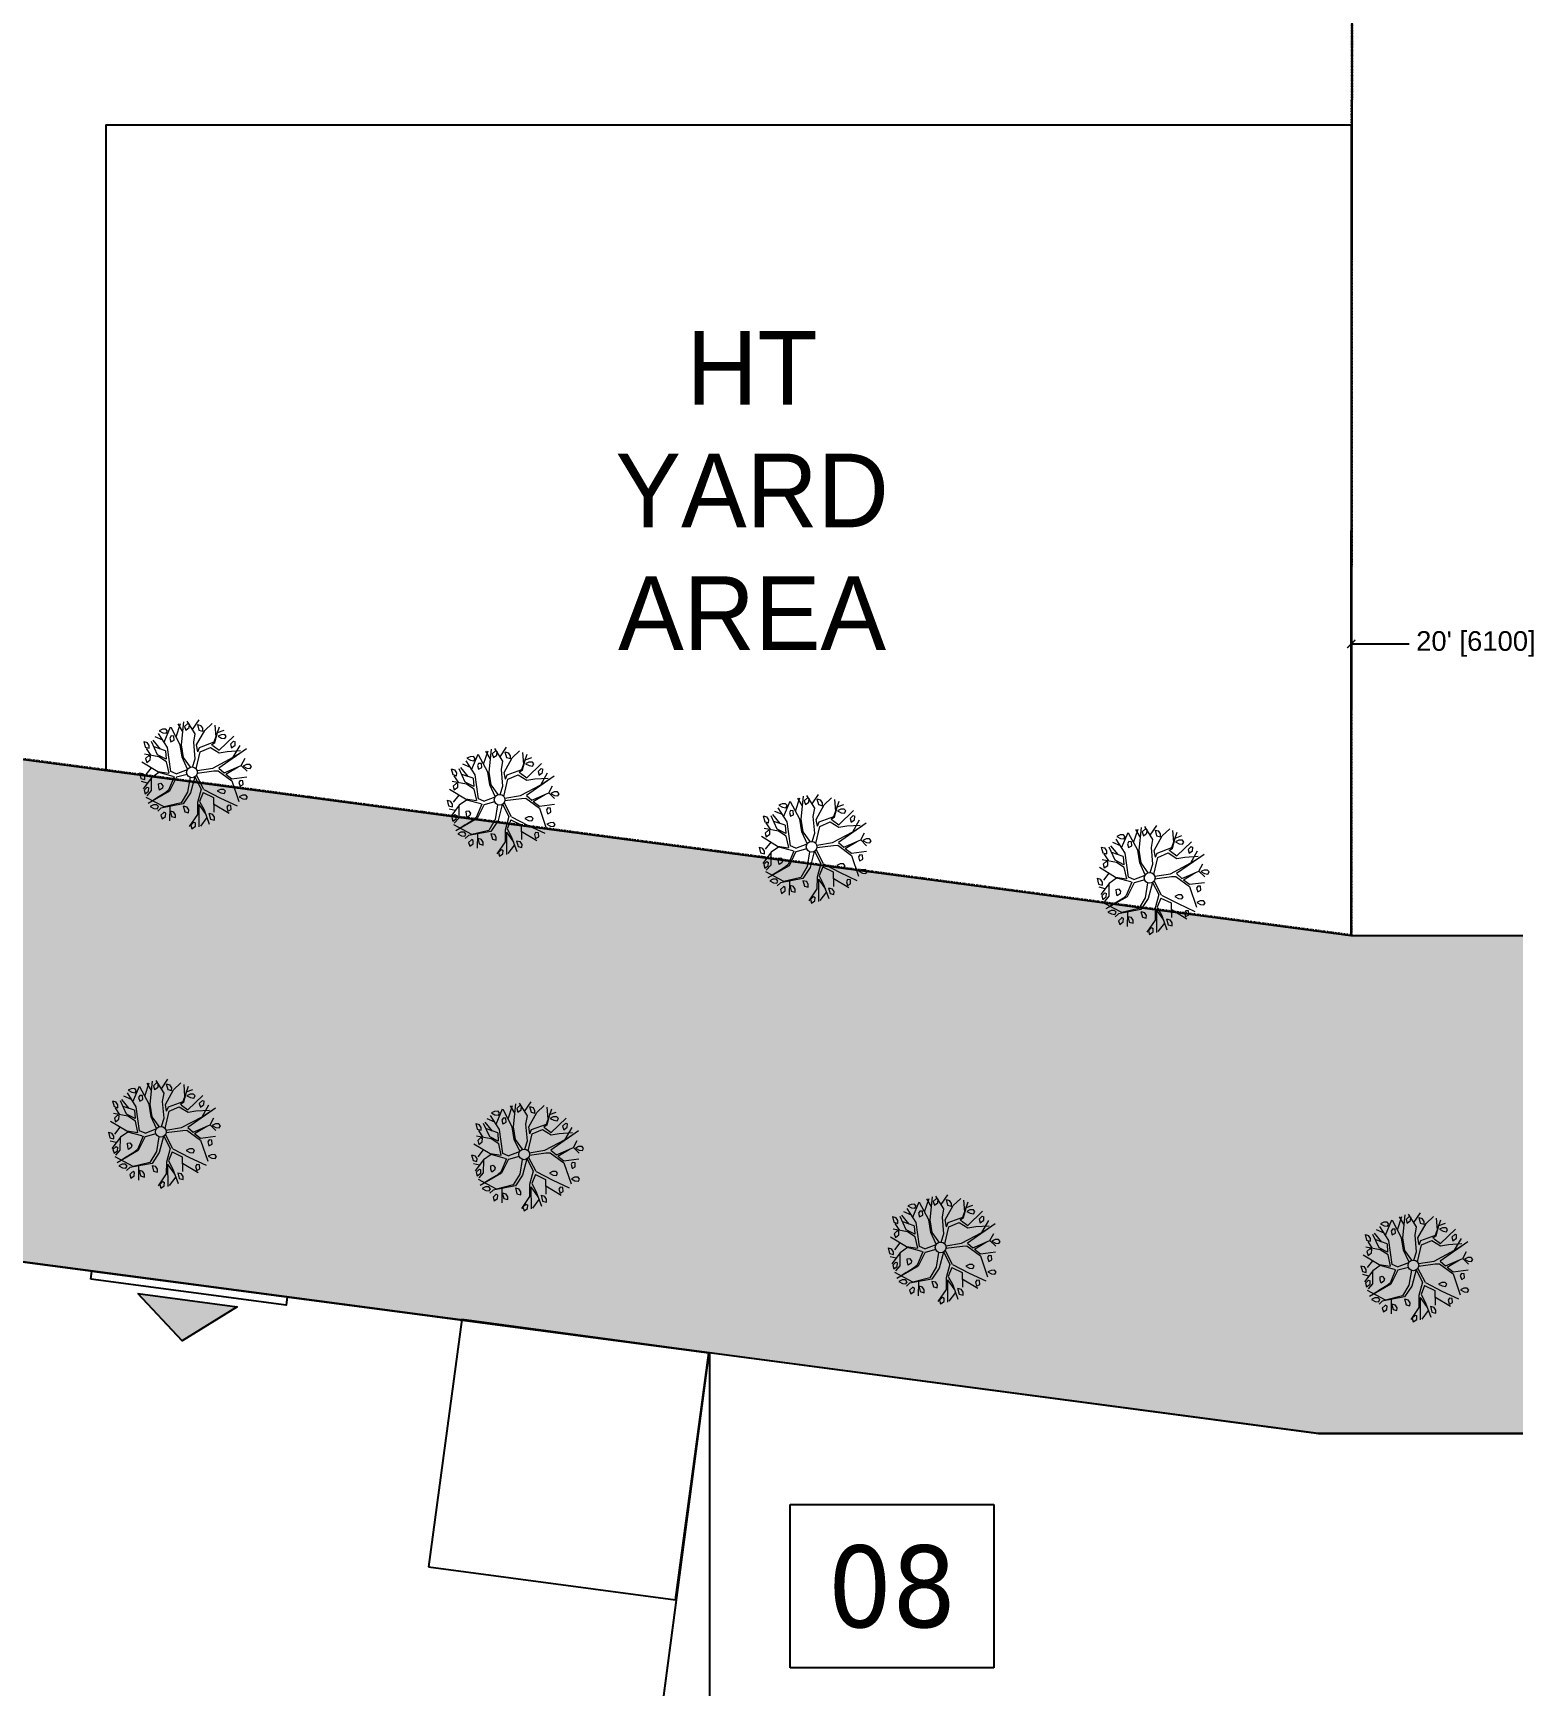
# Model space of a CAD drawing. Header units: millimetres. Extents: x -176651 to 388869, y -469666 to 486614.
# Drawn here: x 140866 to 177069, y 101135 to 141572 of the extents above; entities that cross this region are included whole.
import ezdxf

# ---------------------------------------------------------------- set-up
doc = ezdxf.new("R2010")
doc.units = ezdxf.units.MM
doc.header["$PDMODE"] = 35
doc.header["$PDSIZE"] = 0.1
doc.linetypes.add('HIDDEN', pattern=[9.525, 6.35, -3.175])
doc.linetypes.add('Site boundary$0$DASHDOT', pattern=[25.4, 12.7, -6.35, 0, -6.35])
doc.layers.get('Defpoints').update_dxf_attribs({"color": 252})
doc.layers.add('A- FURNITURE', color=252, linetype='Continuous', lineweight=0)
for name, color, linetype in [('ad-Dimension', 8, 'Continuous'), ('ad-Entrance Point', 4, 'Continuous'), ('ad-Parking', 8, 'Continuous'), ('ad-Plinth', 8, 'Continuous'), ('ad-Plot Areas-Sq.Mts', 8, 'Continuous'), ('ad-Plot Boundary', 8, 'Continuous'), ('ad-Plot Numbers', 2, 'Continuous'), ('ad-Road', 8, 'Continuous'), ('ad-Road Hatch', 8, 'Continuous'), ('ad-Verandah', 8, 'Continuous')]:
    doc.layers.add(name, color=color, linetype=linetype)
doc.layers.add('Site boundary$0$ad-Site Boundary', color=1, linetype='Site boundary$0$DASHDOT', lineweight=35, true_color=0xff0000)
doc.styles.add('$0$grid_text', font='verdana.ttf', dxfattribs={"width": 0.9})
doc.styles.add('MtX_Century_Gothic', font='GOTHIC.TTF')
doc.styles.get("Standard").update_dxf_attribs({"font": 'arial.ttf'})
doc.dimstyles.new('Copy of A-100-DIM-INT (MM-FT)', dxfattribs={"dimscale": 500, "dimtxt": 2.4, "dimasz": 1, "dimexe": 0, "dimexo": 0, "dimgap": 1, "dimtad": 0, "dimdec": 0, "dimlfac": 0.03937, "dimdsep": 46, "dimlunit": 3, "dimtxsty": 'Standard', "dimblk": 'ARCHTICK', "dimcen": 0.025, "dimclrd": 256, "dimclre": 256, "dimclrt": 256, "dimazin": 2, "dimtfac": 1, "dimtdec": 0, "dimtix": 1, "dimtmove": 2, "dimatfit": 3, "dimldrblk": 'ARCHTICK', "dimfxl": 1, "dimtolj": 1, "dimtzin": 0, "dimarcsym": 0})

# ---------------------------------------------------------------- blocks, each defined once
blk = doc.blocks.new('Site boundary')
at = {"layer": 'Site boundary$0$ad-Site Boundary', "ltscale": 1.5}
blk.add_lwpolyline([(173219, 273437), (173109, 119497), (138698, 124061), (22116, 139516), (8441, 142366)], dxfattribs=at)
blk = doc.blocks.new('A$C4fb60e89')
at = {"layer": 'ad-Road Hatch', "ltscale": 5, "transparency": 33554687}
h = blk.add_hatch(dxfattribs=at)
h.set_pattern_fill('AR-HBONE', color=256, scale=15)
h.set_pattern_definition([(45, (-193247.7, -428758.8), (0, 2155.2615), [4572, -1524]), (135, (-192170.1, -427681.1), (2e-13, 2155.2615), [4572, -1524])])
h.paths.add_polyline_path([(175594, -250241), (169178, -249341), (167473, -249057), (167473, -138694), (101313, -138694), (101313, -199954), (101308, -237995), (101040, -268291), (101008, -280968), (101066, -293684), (101243, -311127), (100910, -319344), (100949, -333937), (100669, -366960), (100727, -390983), (100669, -404586), (100538, -420418), (100467, -428759), (92426, -427265), (92163, -427209), (92163, -321454), (24803, -321454), (24803, -412961), (15653, -411029), (15654, -321452), (-19535, -321452), (-34427, -319477), (-65207, -315395), (-171770, -301268), (-185854, -298333), (-193248, -296832), (-193244, -292908), (-191914, -285219), (-191839, -284679), (-183397, -286393), (-169723, -289243), (-53141, -304698), (-18730, -309262), (15653, -309262), (15653, 703), (24803, 1115), (24803, -129544), (92163, -129544), (92163, 15133), (101313, 17713), (101313, -129544), (167473, -129544), (167473, 35552), (175738, 37855), (175849, 28595), (175836, 25947), (175777, 14040), (175855, 2316), (175660, -18036), (175731, -34039), (175718, -46839), (175673, -63402), (175816, -82072), (175542, -106356), (175490, -124641), (175575, -145019), (175731, -168892), (175797, -181269), (175797, -192667), (175744, -208200), (175829, -223277), (175888, -234871)])
h.paths.add_polyline_path([(24803, -309264), (92163, -309264), (92163, -138694), (24803, -138694)], flags=16)
at = {"layer": 'ad-Road', "ltscale": 5}
for points in [[(24803, -412961), (15653, -411029), (15654, -321452), (-19535, -321452), (-34427, -319477), (-65207, -315395), (-171770, -301268), (-185854, -298333)], [(-183397, -286393), (-169723, -289243), (-53141, -304698), (-18730, -309262), (15653, -309262), (15653, 703)]]:
    blk.add_lwpolyline(points, dxfattribs=at)
blk = doc.blocks.new('A$Cbbea0351')
at = {"layer": 'ad-Plot Numbers', "linetype": 'Continuous', "insert": (-205698, -363059), "char_height": 2000, "width": 2981.72, "attachment_point": 5, "style": '$0$grid_text', "bg_fill": 18, "box_fill_scale": 1.5, "bg_fill_color": 257, "bg_fill_transparency": 0}
blk.add_mtext('08', dxfattribs=at)
blk = doc.blocks.new('zw$A88E')
at = {"layer": 'ad-Plot Boundary', "ltscale": 5}
for points in [[(-194468, -347117), (-160084, -347117), (-160084, -314067), (-194444, -314067)], [(-214624, -390951), (-218257, -389327), (-224158, -388291), (-238328, -386295), (-245192, -385377), (-240945, -353250), (-210179, -357330)], [(-214414, -389359), (-160084, -389359), (-160084, -359309), (-195260, -359309), (-210179, -357330)]]:
    blk.add_lwpolyline(points, close=True, dxfattribs=at)
blk = doc.blocks.new('_ArchTick')
at = {"color": 0, "linetype": 'ByBlock', "const_width": 0.15}
blk.add_lwpolyline([(-0.5, -0.5), (0.5, 0.5)], dxfattribs=at)
blk = doc.blocks.new('*D16')
at = {"layer": 'ad-Dimension', "lineweight": -2, "transparency": 16777216}
for p, q in [((0, 0), (1103, 0)), ((1103, 0), (1103, -1419)), ((1103, -6100), (1103, -4681)), ((0, -6100), (1103, -6100))]:
    blk.add_line(p, q, dxfattribs=at)
at = {"layer": 'Defpoints', "color": 0, "ltscale": 5, "transparency": 16777216}
for p in [(0, 0), (0, -6100), (1103, -6100)]:
    blk.add_point(p, dxfattribs=at)
at = {"layer": 'ad-Dimension', "lineweight": -2, "ltscale": 5, "transparency": 16777216, "xscale": 200, "yscale": 200, "zscale": 200}
for p, rotation in [((1103, 0), 90), ((1103, -6100), 270)]:
    blk.add_blockref('_ArchTick', p, dxfattribs=dict(at, rotation=rotation))
at = {"layer": 'ad-Dimension', "ltscale": 5, "transparency": 16777216, "insert": (1103, -3050), "char_height": 480, "attachment_point": 5, "rotation": 90}
blk.add_mtext("\\A1;20' [6100]", dxfattribs=at)
blk = doc.blocks.new('*D17')
at = {"layer": 'ad-Dimension', "linetype": 'HIDDEN', "lineweight": -2, "transparency": 16777216}
blk.add_line((-6100, -6), (-6100, 1026), dxfattribs=at)
at = {"layer": 'ad-Dimension', "lineweight": -2, "transparency": 16777216}
for p, q in [((-6100, 1026), (-4681, 1026)), ((0, 1026), (-1419, 1026)), ((0, 0), (0, 1026))]:
    blk.add_line(p, q, dxfattribs=at)
at = {"layer": 'Defpoints', "color": 0, "ltscale": 5, "transparency": 16777216}
for p in [(-6100, 1026), (-6100, -6), (0, 0)]:
    blk.add_point(p, dxfattribs=at)
at = {"layer": 'ad-Dimension', "lineweight": -2, "ltscale": 5, "transparency": 16777216, "xscale": 200, "yscale": 200, "zscale": 200, "rotation": 180}
blk.add_blockref('_ArchTick', (-6100, 1026), dxfattribs=at)
at = {"layer": 'ad-Dimension', "lineweight": -2, "ltscale": 5, "transparency": 16777216, "xscale": 200, "yscale": 200, "zscale": 200}
blk.add_blockref('_ArchTick', (0, 1026), dxfattribs=at)
at = {"layer": 'ad-Dimension', "ltscale": 5, "transparency": 16777216, "insert": (-3050, 1026), "char_height": 480, "attachment_point": 5}
blk.add_mtext("\\A1;20' [6100]", dxfattribs=at)
blk = doc.blocks.new('zw$944D')
at = {"layer": 'ad-Parking', "ltscale": 5}
blk.add_lwpolyline([(0, 0), (6100, 0), (6100, 6100), (0, 6100)], close=True, dxfattribs=at)
blk = doc.blocks.new('zw$2786')
at = {"layer": 'ad-Parking', "ltscale": 5, "rotation": 352.3389705330779}
blk.add_blockref('zw$944D', (-29405, -243950), dxfattribs=at)
blk = doc.blocks.new('zw$1D4B')
at = {"ltscale": 5}
blk.add_lwpolyline([(-22532, -238720), (-22532, -270747)], dxfattribs=at)
blk = doc.blocks.new('ERFWEF')
at = {"color": 219, "linetype": 'Continuous', "true_color": 0x642165}
for p, q in [((260795.743, 1945739.406), (260795.621, 1945739.793)), ((260795.741, 1945739.867), (260795.655, 1945739.85)), ((260795.655, 1945739.85), (260795.728, 1945739.781)), ((260795.695, 1945739.551), (260795.948, 1945739.873)), ((260795.728, 1945739.781), (260795.805, 1945739.749)), ((260795.823, 1945739.846), (260795.741, 1945739.867)), ((260795.805, 1945739.749), (260795.848, 1945739.791)), ((260795.848, 1945739.791), (260795.823, 1945739.846)), ((260796.061, 1945739.39), (260795.955, 1945739.855)), ((260796.013, 1945739.602), (260796.202, 1945739.889)), ((260796.09, 1945739.382), (260796.294, 1945739.908)), ((260796.204, 1945739.695), (260796.149, 1945739.895)), ((260796.378, 1945739.844), (260796.284, 1945739.793)), ((260796.284, 1945739.793), (260796.286, 1945739.698)), ((260796.378, 1945739.844), (260796.41, 1945739.814)), ((260796.487, 1945739.548), (260796.379, 1945739.903)), ((260796.383, 1945739.735), (260796.41, 1945739.814)), ((260796.45, 1945739.671), (260796.665, 1945739.854)), ((260795.482, 1945739.241), (260795.158, 1945739.395)), ((260795.22, 1945739.7), (260795.218, 1945739.554)), ((260795.218, 1945739.554), (260795.303, 1945739.505)), ((260795.22, 1945739.7), (260795.296, 1945739.656)), ((260795.307, 1945739.324), (260795.246, 1945739.519)), ((260795.324, 1945739.573), (260795.296, 1945739.656)), ((260795.303, 1945739.505), (260795.324, 1945739.573)), ((260795.465, 1945739.298), (260795.405, 1945739.649)), ((260795.679, 1945739.339), (260795.436, 1945739.503)), ((260795.567, 1945739.414), (260795.45, 1945739.67)), ((260795.678, 1945739.608), (260795.52, 1945739.734)), ((260795.667, 1945738.818), (260795.743, 1945739.406)), ((260795.901, 1945739.654), (260795.857, 1945739.612)), ((260795.857, 1945739.612), (260795.859, 1945739.517)), ((260795.859, 1945739.517), (260795.879, 1945739.519)), ((260795.879, 1945739.519), (260795.945, 1945739.534)), ((260795.963, 1945739.631), (260795.901, 1945739.654)), ((260795.945, 1945739.534), (260795.963, 1945739.631)), ((260796.028, 1945739.079), (260796.061, 1945739.39)), ((260796.057, 1945739.07), (260796.09, 1945739.382)), ((260796.286, 1945739.698), (260796.383, 1945739.735)), ((260796.398, 1945739.366), (260796.487, 1945739.548)), ((260796.447, 1945739.279), (260796.731, 1945739.57)), ((260796.597, 1945739.758), (260796.596, 1945739.612)), ((260796.596, 1945739.612), (260796.68, 1945739.563)), ((260796.597, 1945739.758), (260796.674, 1945739.714)), ((260796.701, 1945739.631), (260796.674, 1945739.714)), ((260796.68, 1945739.563), (260796.701, 1945739.631)), ((260796.731, 1945739.57), (260796.95, 1945739.689)), ((260796.884, 1945739.235), (260797.107, 1945739.562)), ((260796.895, 1945739.22), (260797.022, 1945739.435)), ((260796.96, 1945739.347), (260797.014, 1945739.629)), ((260797.019, 1945739.438), (260797.193, 1945739.454)), ((260794.921, 1945738.99), (260794.919, 1945738.843)), ((260794.921, 1945738.99), (260794.997, 1945738.945)), ((260795.361, 1945738.89), (260795.044, 1945739.227)), ((260795.226, 1945739.033), (260795.055, 1945738.904)), ((260795.249, 1945739.334), (260795.155, 1945739.283)), ((260795.155, 1945739.283), (260795.157, 1945739.188)), ((260795.157, 1945739.188), (260795.254, 1945739.225)), ((260795.249, 1945739.334), (260795.281, 1945739.303)), ((260795.254, 1945739.225), (260795.281, 1945739.303)), ((260795.638, 1945739.139), (260795.465, 1945739.298)), ((260795.632, 1945739.072), (260795.482, 1945739.241)), ((260795.616, 1945738.789), (260795.632, 1945739.072)), ((260795.679, 1945739.339), (260795.638, 1945739.139)), ((260796.08, 1945738.763), (260796.028, 1945739.079)), ((260796.159, 1945738.792), (260796.057, 1945739.07)), ((260796.283, 1945738.715), (260796.487, 1945739.091)), ((260796.328, 1945738.961), (260796.398, 1945739.366)), ((260796.432, 1945739.111), (260796.447, 1945739.279)), ((260796.432, 1945739.111), (260796.5, 1945739.201)), ((260796.487, 1945739.091), (260796.759, 1945739.133)), ((260796.5, 1945739.201), (260796.884, 1945739.235)), ((260796.759, 1945739.133), (260796.93, 1945738.949)), ((260796.803, 1945739.185), (260796.895, 1945739.22)), ((260796.822, 1945739.159), (260796.803, 1945739.185)), ((260796.824, 1945739.158), (260796.945, 1945739.007)), ((260796.945, 1945739.007), (260797.386, 1945739.246)), ((260797.094, 1945739.363), (260797.008, 1945739.345)), ((260797.008, 1945739.345), (260797.082, 1945739.276)), ((260797.082, 1945739.276), (260797.158, 1945739.245)), ((260797.177, 1945739.341), (260797.094, 1945739.363)), ((260797.158, 1945739.245), (260797.202, 1945739.287)), ((260797.202, 1945739.287), (260797.177, 1945739.341)), ((260797.232, 1945738.752), (260797.469, 1945738.989)), ((260797.347, 1945739.134), (260797.253, 1945739.083)), ((260797.253, 1945739.083), (260797.255, 1945738.988)), ((260797.255, 1945738.988), (260797.352, 1945739.025)), ((260797.347, 1945739.134), (260797.379, 1945739.103)), ((260797.352, 1945739.025), (260797.379, 1945739.103)), ((260795.171, 1945738.79), (260794.902, 1945738.583)), ((260795.04, 1945738.69), (260794.909, 1945738.766)), ((260794.919, 1945738.843), (260795.004, 1945738.794)), ((260795.012, 1945738.6), (260794.919, 1945738.549)), ((260795.025, 1945738.862), (260794.997, 1945738.945)), ((260795.004, 1945738.794), (260795.025, 1945738.862)), ((260795.012, 1945738.6), (260795.044, 1945738.57)), ((260795.018, 1945738.492), (260795.044, 1945738.57)), ((260795.165, 1945738.788), (260795.08, 1945738.491)), ((260795.381, 1945738.867), (260795.171, 1945738.79)), ((260795.284, 1945738.521), (260795.302, 1945738.604)), ((260795.302, 1945738.604), (260795.36, 1945738.602)), ((260795.36, 1945738.602), (260795.392, 1945738.531)), ((260795.611, 1945738.78), (260795.361, 1945738.89)), ((260795.691, 1945738.687), (260795.381, 1945738.867)), ((260795.717, 1945738.672), (260795.498, 1945738.394)), ((260795.763, 1945738.646), (260795.509, 1945738.36)), ((260795.78, 1945738.729), (260795.667, 1945738.818)), ((260795.691, 1945738.688), (260795.717, 1945738.672)), ((260795.763, 1945738.645), (260795.764, 1945738.644)), ((260796.033, 1945738.646), (260795.764, 1945738.644)), ((260795.78, 1945738.729), (260796.074, 1945738.757)), ((260796.212, 1945738.783), (260796.328, 1945738.961)), ((260796.336, 1945738.18), (260796.252, 1945738.566)), ((260796.282, 1945738.608), (260796.687, 1945738.554)), ((260796.294, 1945738.669), (260796.68, 1945738.628)), ((260796.68, 1945738.628), (260797.232, 1945738.752)), ((260797.6, 1945738.867), (260796.824, 1945738.591)), ((260796.824, 1945738.591), (260796.92, 1945738.442)), ((260796.93, 1945738.949), (260797.126, 1945738.929)), ((260797.126, 1945738.929), (260797.447, 1945738.863)), ((260797.232, 1945738.752), (260797.495, 1945738.834)), ((260797.371, 1945738.507), (260797.505, 1945738.652)), ((260794.919, 1945738.549), (260794.92, 1945738.454)), ((260794.92, 1945738.454), (260795.018, 1945738.492)), ((260795.286, 1945738.021), (260794.921, 1945738.361)), ((260795.509, 1945738.36), (260794.929, 1945738.21)), ((260795.08, 1945738.491), (260794.942, 1945738.396)), ((260795.19, 1945738.286), (260795.048, 1945738.245)), ((260795.418, 1945738.354), (260795.185, 1945738.286)), ((260795.285, 1945738.447), (260795.284, 1945738.521)), ((260795.361, 1945738.476), (260795.285, 1945738.447)), ((260795.392, 1945738.531), (260795.361, 1945738.476)), ((260795.498, 1945738.394), (260795.418, 1945738.354)), ((260795.931, 1945738.22), (260795.709, 1945738.009)), ((260795.993, 1945738.184), (260795.754, 1945737.971)), ((260796.084, 1945738.557), (260795.931, 1945738.22)), ((260796.197, 1945738.535), (260795.993, 1945738.184)), ((260796.272, 1945738.209), (260796.099, 1945737.911)), ((260796.203, 1945738.537), (260796.272, 1945738.209)), ((260796.336, 1945738.18), (260796.672, 1945737.872)), ((260796.687, 1945738.554), (260796.789, 1945738.53)), ((260796.789, 1945738.53), (260797.047, 1945738.204)), ((260796.92, 1945738.442), (260797.371, 1945738.507)), ((260796.947, 1945738.403), (260797.284, 1945738.495)), ((260796.947, 1945738.403), (260797.06, 1945738.255)), ((260797.047, 1945738.204), (260797.083, 1945737.668)), ((260797.06, 1945738.255), (260797.428, 1945738.205)), ((260797.248, 1945738.161), (260797.205, 1945738.119)), ((260797.311, 1945738.138), (260797.248, 1945738.161)), ((260797.371, 1945738.507), (260797.469, 1945738.334)), ((260797.5, 1945738.497), (260797.414, 1945738.48)), ((260797.414, 1945738.48), (260797.488, 1945738.411)), ((260797.488, 1945738.411), (260797.564, 1945738.379)), ((260797.582, 1945738.476), (260797.5, 1945738.497)), ((260797.564, 1945738.379), (260797.607, 1945738.421)), ((260797.607, 1945738.421), (260797.582, 1945738.476)), ((260795.042, 1945738.142), (260794.956, 1945738.125)), ((260794.956, 1945738.125), (260795.03, 1945738.056)), ((260795.03, 1945738.056), (260795.106, 1945738.025)), ((260795.124, 1945738.121), (260795.042, 1945738.142)), ((260795.199, 1945738.013), (260795.103, 1945737.963)), ((260795.106, 1945738.025), (260795.149, 1945738.067)), ((260795.149, 1945738.067), (260795.124, 1945738.121)), ((260795.239, 1945737.894), (260795.155, 1945737.849)), ((260795.155, 1945737.849), (260795.157, 1945737.754)), ((260795.157, 1945737.754), (260795.254, 1945737.791)), ((260795.754, 1945737.971), (260795.199, 1945738.013)), ((260795.281, 1945737.87), (260795.244, 1945737.904)), ((260795.254, 1945737.791), (260795.281, 1945737.87)), ((260795.709, 1945738.009), (260795.286, 1945738.021)), ((260795.418, 1945737.991), (260795.324, 1945737.659)), ((260795.401, 1945737.894), (260795.399, 1945737.747)), ((260795.401, 1945737.894), (260795.477, 1945737.849)), ((260795.505, 1945737.766), (260795.477, 1945737.849)), ((260795.484, 1945737.698), (260795.505, 1945737.766)), ((260795.741, 1945737.924), (260795.739, 1945737.778)), ((260795.739, 1945737.778), (260795.824, 1945737.729)), ((260795.741, 1945737.924), (260795.817, 1945737.88)), ((260795.844, 1945737.797), (260795.817, 1945737.88)), ((260795.824, 1945737.729), (260795.844, 1945737.797)), ((260796.116, 1945737.855), (260795.975, 1945737.328)), ((260796.099, 1945737.911), (260796.019, 1945737.63)), ((260796.116, 1945737.855), (260796.217, 1945737.574)), ((260796.298, 1945738.112), (260796.157, 1945737.925)), ((260796.157, 1945737.925), (260796.206, 1945737.697)), ((260796.298, 1945738.112), (260796.508, 1945737.932)), ((260796.508, 1945737.932), (260796.422, 1945737.584)), ((260796.471, 1945737.782), (260796.779, 1945737.458)), ((260796.726, 1945738.076), (260796.64, 1945738.059)), ((260796.64, 1945738.059), (260796.713, 1945737.989)), ((260796.672, 1945737.872), (260797.014, 1945737.579)), ((260796.713, 1945737.989), (260796.79, 1945737.958)), ((260796.808, 1945738.055), (260796.726, 1945738.076)), ((260796.79, 1945737.958), (260796.833, 1945738)), ((260796.833, 1945738), (260796.808, 1945738.055)), ((260797.207, 1945737.796), (260797.121, 1945737.779)), ((260797.121, 1945737.779), (260797.194, 1945737.71)), ((260797.205, 1945738.119), (260797.207, 1945738.024)), ((260797.207, 1945738.024), (260797.227, 1945738.026)), ((260797.289, 1945737.775), (260797.207, 1945737.796)), ((260797.227, 1945738.026), (260797.292, 1945738.042)), ((260797.314, 1945737.721), (260797.289, 1945737.775)), ((260797.292, 1945738.042), (260797.311, 1945738.138)), ((260795.399, 1945737.747), (260795.484, 1945737.698)), ((260796.019, 1945737.63), (260795.752, 1945737.399)), ((260795.891, 1945737.474), (260795.797, 1945737.422)), ((260795.797, 1945737.422), (260795.799, 1945737.328)), ((260795.799, 1945737.328), (260795.896, 1945737.365)), ((260795.891, 1945737.474), (260795.923, 1945737.443)), ((260795.896, 1945737.365), (260795.923, 1945737.443)), ((260796.224, 1945737.499), (260796.015, 1945737.339)), ((260796.206, 1945737.697), (260796.239, 1945737.326)), ((260796.301, 1945737.586), (260796.299, 1945737.439)), ((260796.299, 1945737.439), (260796.384, 1945737.39)), ((260796.301, 1945737.586), (260796.377, 1945737.541)), ((260796.405, 1945737.458), (260796.377, 1945737.541)), ((260796.384, 1945737.39), (260796.405, 1945737.458)), ((260796.803, 1945737.656), (260796.76, 1945737.614)), ((260796.76, 1945737.614), (260796.762, 1945737.519)), ((260796.762, 1945737.519), (260796.782, 1945737.521)), ((260796.782, 1945737.521), (260796.847, 1945737.536)), ((260796.866, 1945737.633), (260796.803, 1945737.656)), ((260796.847, 1945737.536), (260796.866, 1945737.633)), ((260797.194, 1945737.71), (260797.271, 1945737.679)), ((260797.271, 1945737.679), (260797.314, 1945737.721))]:
    blk.add_line(p, q, dxfattribs=at)
blk.add_circle((260796.163, 1945738.661), 0.131, dxfattribs=at)
blk = doc.blocks.new('zw$1761')
at = {"color": 6, "xscale": 39.3712485404797, "yscale": 39.3712485404797, "zscale": 39.3712485404797, "rotation": 15.20137085992779}
for p in [(10177357.9, -76618001.9, -650.7), (10177654.2, -76618028.3, -670.1), (10177954.7, -76618073.6, -655.8), (10178280.3, -76618103.6, -669.2), (10177327.9, -76618348.1, -666.7), (10177677.8, -76618369.9, -678.4), (10178079, -76618459.5, -672.9), (10178534.3, -76618476.8, -675.8)]:
    blk.add_blockref('ERFWEF', p, dxfattribs=at)
blk = doc.blocks.new('$ZCDB_AUDIT_GENERATED_25A5F3')
at = {"layer": 'ad-Entrance Point', "ltscale": 5}
h = blk.add_hatch(color=256, dxfattribs=at)
h.dxf.hatch_style = 1
h.paths.add_polyline_path([(-300, -1187.5), (-300, -3637.5), (-1300, -2412.5)])
for points in [[(-100, 0), (100, 0), (100, -4825), (-100, -4825)], [(-300, -1187.5), (-300, -3637.5), (-1300, -2412.5)]]:
    blk.add_lwpolyline(points, close=True, dxfattribs=at)
blk = doc.blocks.new('$ZCDB_AUDIT_GENERATED_25A5FB')
at = {"layer": 'ad-Entrance Point', "ltscale": 5, "rotation": 82.4486906149616}
blk.add_blockref('$ZCDB_AUDIT_GENERATED_25A5F3', (-49549, -317572), dxfattribs=at)
blk = doc.blocks.new('A$C92fa9908')
at = {"layer": 'ad-Plinth', "ltscale": 5}
blk.add_lwpolyline([(0, 13620), (12120, 13620), (12120, 0), (0, 0), (0, 4745), (2830, 4745), (2830, 8645), (0, 8645)], close=True, dxfattribs=at)
at = {"layer": 'ad-Verandah', "lineweight": 9}
for points in [[(12120, 13620), (13650, 13620), (13650, 8645), (12120, 8645)], [(2830, 7895), (1830, 7895), (1830, 5495), (2830, 5495)], [(13650, 4745), (12120, 4745), (12120, 0), (6200, 0), (6200, -2045), (13650, -2045)]]:
    blk.add_lwpolyline(points, close=True, dxfattribs=at)
at = {"layer": 'ad-Dimension'}
dim = blk.add_linear_dim(base=(-6100, 1025.8), p1=(0, 0), p2=(-6100, -6), dimstyle='Copy of A-100-DIM-INT (MM-FT)', override={"dimscale": 200}, dxfattribs=at)
dim.commit()
dim.dimension.update_dxf_attribs({"geometry": '*D17', "text_midpoint": (-3050, 1025.8)})
dim = blk.add_linear_dim(base=(1102.9, -6100), p1=(0, 0), p2=(0, -6100), angle=90, dimstyle='Copy of A-100-DIM-INT (MM-FT)', override={"dimscale": 200}, dxfattribs=at)
dim.commit()
dim.dimension.update_dxf_attribs({"geometry": '*D16', "text_midpoint": (1102.9, -3050)})
blk = doc.blocks.new('zw$C194')
at = {"layer": 'ad-Plinth', "ltscale": 5}
blk.add_blockref('A$C92fa9908', (-12626, -303158), dxfattribs=at)

msp = doc.modelspace()

# ---------------------------------------------------------------- block references
at = {"layer": 'ad-Road', "ltscale": 5}
msp.add_blockref('A$C4fb60e89', (191839, 428759), dxfattribs=at)

# ---------------------------------------------------------------- next in the draw order: block references
at = {"ltscale": 5}
msp.add_blockref('A$Cbbea0351', (367577, 466614), dxfattribs=at)

# ---------------------------------------------------------------- next in the draw order: linework, layer by layer
msp.add_lwpolyline([(173123, 139322), (142643, 139322), (142643, 123538), (173109, 119497)], close=True, dxfattribs=at)

# ---------------------------------------------------------------- next in the draw order: block references
msp.add_blockref('Site boundary', (0, 0))
for name, p in [('zw$C194', (191839, 428759)), ('zw$1D4B', (179944, 348002))]:
    msp.add_blockref(name, p, dxfattribs=at)
at = {"layer": 'ad-Parking', "ltscale": 5}
msp.add_blockref('zw$2786', (179944, 348002), dxfattribs=at)
at = {"layer": 'ad-Plot Boundary', "ltscale": 5}
msp.add_blockref('zw$A88E', (367577, 466614), dxfattribs=at)

# ---------------------------------------------------------------- next in the draw order: texts
at = {"layer": 'ad-Plot Areas-Sq.Mts', "linetype": 'Continuous', "insert": (158456, 130382), "char_height": 1800, "width": 10232.33, "attachment_point": 5, "style": 'MtX_Century_Gothic', "bg_fill": 2}
msp.add_mtext('HT YARD AREA', dxfattribs=at)

# ---------------------------------------------------------------- next in the draw order: block references
at = {"layer": 'A- FURNITURE', "color": 6, "xscale": 25.39807961885639, "yscale": 25.39807961885639, "zscale": 25.39807961885639}
msp.add_blockref('zw$1761', (173127, 121263), dxfattribs=at)
at = {"layer": 'ad-Entrance Point', "ltscale": 5}
msp.add_blockref('$ZCDB_AUDIT_GENERATED_25A5FB', (191839, 428759), dxfattribs=at)

doc.saveas('drawing.dxf')
